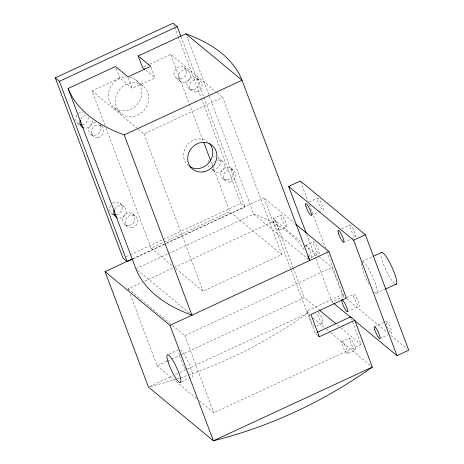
<?xml version="1.0" encoding="UTF-8"?>
<svg xmlns="http://www.w3.org/2000/svg" width="464" height="464" viewBox="0 0 464 464"><rect width="100%" height="100%" fill="white"/><g stroke="black" fill="none" stroke-linecap="round" stroke-linejoin="round"><path stroke-width="0.35" stroke-dasharray="2.32 1.74" d="M104.997 125.483L92.005 90.915L119.805 78.022L132.304 88.363L155.011 77.836L150.939 67.007M143.823 66.886L149.066 64.45M149.721 64.148L170.694 54.416L216.572 92.371M138.434 129.328L143.962 133.899L222.65 97.399L281.758 254.649L203.07 291.148L175.433 268.285M126.289 256.604L129.56 255.084M130.216 254.782L240.851 203.464L244.998 206.892L165.781 243.635M106.018 128.192L151.113 248.165L163.572 242.388M164.227 242.086L229.802 211.671L281.758 254.649M132.634 258.831L165.48 243.6M166.135 243.293L263.999 197.902L294.53 223.161M133.052 258.819L165.132 243.936M135.865 268.755L167.945 253.872M168.594 253.57L253.704 214.095A457.162 165.317 -20.6 0 1 304.865 250.815M273.383 218.556L281.213 214.925M309.14 201.968L317.62 198.035M128.656 290.139L128.151 288.782L141.949 282.385M144.577 281.167L173.495 267.751M174.151 267.45L275.349 220.51L302.012 242.568M278.632 230.556A6.595 1.247 65.1 0 0 275.947 221.699A6.595 1.247 65.1 0 0 273.447 221.409A6.595 1.247 65.1 0 0 278.632 230.556L286.462 226.925A6.595 1.247 65.1 0 0 283.777 218.068A6.595 1.247 65.1 0 0 281.277 217.778A6.595 1.247 65.1 0 0 286.462 226.925M311.129 215.482L318.304 212.158M318.959 211.851L322.874 210.035A6.595 1.247 65.1 0 0 320.183 201.179A6.595 1.247 65.1 0 0 317.683 200.889A6.595 1.247 65.1 0 0 322.874 210.035M305.857 245.421L313.687 241.785M341.608 228.833L350.094 224.901M311.106 257.421L318.936 253.791A6.595 1.247 65.1 0 0 316.245 244.934A6.595 1.247 65.1 0 0 313.745 244.644A6.595 1.247 65.1 0 0 318.936 253.791M343.598 242.347L350.778 239.018M351.428 238.716L355.343 236.901A6.595 1.247 65.1 0 0 352.657 228.044A6.595 1.247 65.1 0 0 350.158 227.754A6.595 1.247 65.1 0 0 355.343 236.901M172.585 325.542L184.805 335.652L332.004 267.38L342.241 294.611L345.349 297.18M362.297 261.394L372.604 256.615M169.076 354.038L178.211 349.804M130.181 294.193L157.128 365.876L166.982 361.305M167.643 360.998L170.926 359.472M171.581 359.171L180.125 355.209M180.786 354.902L304.326 297.598L318.768 309.546M317.77 335.431L315.178 333.285L306.82 311.042L342.241 294.611M149.756 386.46L172.747 375.799M175.375 374.581L179.313 372.754M179.968 372.447L307.388 313.351L310.167 315.642M315.816 258.703L332.056 301.907L343.801 296.461L346.022 298.3M346.631 297.633L353.806 294.304M181.325 382.046L190.46 377.806M376.182 293.381L384.795 289.379M316.773 325.914L322.648 323.193M347.31 311.756L359.055 306.304A6.595 1.247 65.1 0 0 356.369 297.447A6.595 1.247 65.1 0 0 353.87 297.157A6.595 1.247 65.1 0 0 359.055 306.304M315.178 333.285L316.494 332.676M342.038 341.69L349.868 338.053M374.535 326.615L386.28 321.169M199.34 400.797L213.782 412.745L360.98 344.474L351.358 318.878M347.292 353.69A6.595 1.247 65.1 0 0 344.601 344.833A6.595 1.247 65.1 0 0 342.101 344.543A6.595 1.247 65.1 0 0 347.292 353.69L355.122 350.059A6.595 1.247 65.1 0 0 352.431 341.202A6.595 1.247 65.1 0 0 349.931 340.912A6.595 1.247 65.1 0 0 355.122 350.059M379.784 338.616L391.529 333.169A6.595 1.247 65.1 0 0 388.838 324.313A6.595 1.247 65.1 0 0 386.344 324.023A6.595 1.247 65.1 0 0 391.529 333.169M217.123 92.829L222.65 97.399M184.254 67.57L188.396 70.998M197.101 78.201L199.868 80.487M176.245 78.039L180.392 81.473M189.092 88.67L191.858 90.961M145.771 70.192L155.011 77.836M135.998 80.139L142.912 85.857M222.273 161.13L218.132 157.702A6.595 6.02 -50.4 0 1 219.414 165.845A6.595 6.02 -50.4 0 1 211.503 168.931M230.979 168.333L233.746 170.619M305.347 245.323L318.675 256.348M319.232 256.812L332.004 267.38M211.677 169.459L214.269 171.605M222.975 178.802L225.736 181.093M308.693 259.591L253.704 214.095L186.963 36.54M346.573 298.758L387.649 332.74M390.984 335.495L407.079 348.812M114.266 107.776L121.179 113.489M92.005 90.915L137.883 128.87M332.056 301.907L333.164 302.83M99.946 124.694L101.599 126.063M337.096 324.713L340.431 327.468M340.988 327.926L360.98 344.474M306.82 311.042L310.445 314.041M312.939 317.939L325.711 328.5M326.262 328.964L330.148 332.178M330.704 332.636L371.78 366.618M77.981 123.615L79.013 124.474M90.828 134.253L93.595 136.538M119.863 203.278L124.01 206.706M132.716 213.91L135.482 216.195M111.859 213.747L112.891 214.606M124.706 224.379L127.472 226.67M151.113 248.165L172.115 265.541M137.53 270.129L189.741 313.328M128.151 288.782L170.363 323.71M157.128 365.876L196.562 398.501M300.66 181.691L308.021 201.272M309.291 204.647L325.531 247.851M326.795 251.227L343.801 296.461M306.681 234.395L315.561 258.025M275.349 220.51L292.888 267.171M293.144 267.844L304.326 297.598M263.999 197.902L307.388 313.351A457.162 417.362 -50.4 0 1 180.299 377.847M181.064 36.795L244.998 206.892M173.861 25.236L174.371 26.587M174.626 27.266L177.938 36.076M178.193 36.755L201.115 97.747M201.37 98.42L240.851 203.464M170.694 54.416L189.039 103.217M189.295 103.895L203.563 141.856M210.952 161.513L212.477 165.578M212.732 166.257L229.802 211.671M128.232 77.534L132.304 88.363M143.962 133.899L203.07 291.148M116.244 68.544L119.805 78.022M184.805 335.652L213.782 412.745M99.946 124.897A6.595 6.02 -50.4 0 1 96.651 134.914A6.595 6.02 -50.4 0 1 88.578 129.421A6.595 6.02 -50.4 0 1 96.953 122.856M188.802 165.99A15.382 14.042 -50.4 0 1 186.922 145.325A15.382 14.042 -50.4 0 1 207.489 141.561M92.359 120.669A6.595 6.02 -50.4 0 1 84.007 127.971M80.695 119.155A6.595 6.02 -50.4 0 1 87.191 115.466M114.573 209.287A6.595 6.02 -50.4 0 1 122.792 206.016A6.595 6.02 -50.4 0 1 125.761 213.91A6.595 6.02 -50.4 0 1 117.885 218.103M217.703 160.103A6.595 6.02 -50.4 0 1 224.431 164.685A6.595 6.02 -50.4 0 1 219.913 172.335A6.595 6.02 -50.4 0 1 212.402 169.093M212.106 165.851A6.595 6.02 -50.4 0 1 214.664 161.513M88.212 117.241A6.595 6.02 -50.4 0 1 82.551 124.642M78.874 124.166A6.595 6.02 -50.4 0 1 77.175 114.765M78.375 113.529A6.595 6.02 -50.4 0 1 83.044 112.039M112.711 203.325A6.595 6.02 -50.4 0 1 121.823 206.045A6.595 6.02 -50.4 0 1 116.429 214.774M113.239 214.507A6.595 6.02 -50.4 0 1 110.722 205.361M209.015 167.057A6.595 6.02 -50.4 0 1 208.255 165.66M207.959 162.417A6.595 6.02 -50.4 0 1 209.316 159.314M213.556 156.675A6.595 6.02 -50.4 0 1 215.192 156.594M129.624 77.268A17.58 16.049 -50.4 0 1 137.57 104.098A17.58 16.049 -50.4 0 1 109.661 101.691A17.58 16.049 -50.4 0 1 126.359 76.983M179.643 378.061A457.162 417.362 -50.4 0 1 177.666 378.705M176.343 379.129A457.162 417.362 -50.4 0 1 149.849 386.715M318.472 312.081A6.595 1.247 65.1 0 1 322.712 320.769A6.595 1.247 65.1 0 1 321.105 321.68A6.595 1.247 65.1 0 1 317.144 312.829M180.595 349.775A15.382 2.906 65.1 0 1 190.478 367.198A15.382 2.906 65.1 0 1 190.687 376.623M185.49 369.321A15.382 2.906 65.1 0 1 178.93 353.023M305.486 246.14A6.595 1.247 65.1 0 1 308.415 248.565A6.595 1.247 65.1 0 1 311.477 256.702A6.595 1.247 65.1 0 1 308.543 254.278M314.354 326.575A6.595 1.247 65.1 0 1 310.12 319.11A6.595 1.247 65.1 0 1 310.033 315.068M362.662 261.51A17.58 3.323 65.1 0 1 374.726 281.845A17.58 3.323 65.1 0 1 374.141 291.902M368.996 284.264A17.58 3.323 65.1 0 1 361.253 263.192M394.499 283.579A17.58 3.323 65.1 0 1 385.804 269.717A17.58 3.323 65.1 0 1 380.828 254.115M227.546 179.829A6.595 6.02 -50.4 0 0 232.087 169.447A6.595 6.02 -50.4 0 0 221.293 171.425A6.595 6.02 -50.4 0 0 227.546 179.829M193.668 89.697A6.595 6.02 -50.4 0 0 198.209 79.315A6.595 6.02 -50.4 0 0 187.415 81.293A6.595 6.02 -50.4 0 0 193.668 89.697M129.282 225.405A6.595 6.02 -50.4 0 0 133.823 215.029A6.595 6.02 -50.4 0 0 123.03 217.007A6.595 6.02 -50.4 0 0 129.282 225.405M98.165 137.564A6.595 6.02 -50.4 0 0 102.712 127.182A6.595 6.02 -50.4 0 0 91.913 129.16A6.595 6.02 -50.4 0 0 98.165 137.564M132.043 227.696A6.595 6.02 -50.4 0 0 136.59 217.314A6.595 6.02 -50.4 0 0 125.796 219.292A6.595 6.02 -50.4 0 0 132.043 227.696M196.429 91.988A6.595 6.02 -50.4 0 0 200.976 81.606A6.595 6.02 -50.4 0 0 190.182 83.584A6.595 6.02 -50.4 0 0 196.429 91.988M230.306 182.12A6.595 6.02 -50.4 0 0 234.854 171.738A6.595 6.02 -50.4 0 0 224.06 173.716A6.595 6.02 -50.4 0 0 230.306 182.12M184.962 82.499A6.595 6.02 -50.4 0 0 189.503 72.117A6.595 6.02 -50.4 0 0 178.71 74.095A6.595 6.02 -50.4 0 0 184.962 82.499M180.815 79.066A6.595 6.02 -50.4 0 0 185.362 68.684A6.595 6.02 -50.4 0 0 174.568 70.661A6.595 6.02 -50.4 0 0 180.815 79.066M133.313 116.412A17.58 16.049 -50.4 0 0 145.818 88.879A17.58 16.049 -50.4 0 0 116.998 93.728A17.58 16.049 -50.4 0 0 133.313 116.412"/><path stroke-width="0.7" d="M132.397 259.121L127.159 261.551L123.012 258.117L55.257 77.859L173.095 23.2L177.242 26.628L180.809 36.117M55.257 77.859L59.404 81.287L177.242 26.628M68.109 88.491A457.162 165.317 -20.6 0 0 124.207 134.902L191.963 315.166A457.162 165.317 -20.6 0 1 135.865 268.755L68.109 88.491L115.478 66.514L127.977 76.862L150.684 66.329L138.185 55.987L185.948 33.831L242.046 80.243L309.801 260.507A457.162 165.317 -20.6 0 0 307.87 256.18M124.207 134.902L242.046 80.243A457.162 165.317 -20.6 0 0 185.948 33.831M317.15 332.375L350.604 316.854L354.745 320.288L372.337 367.076A457.162 417.362 -50.4 0 1 213.388 440.8L148.445 387.069L105.05 271.626L131.979 259.132M306.17 233.044L288.66 186.464L300.405 181.018L365.348 234.743L408.743 350.192L396.998 355.639L354.815 320.734M105.05 271.626L169.992 325.357L328.941 251.633L346.388 298.039L310.967 314.47L319.325 336.713L354.745 320.288M288.66 186.464L353.609 240.19L365.348 234.743M373.253 256.314L381.872 252.312M385.451 289.078L396.54 283.933M372.337 367.076L213.388 440.8L169.992 325.357M144.681 69.287L142.512 67.489L138.185 55.987M295.638 224.077L328.941 251.633M333.72 303.288L350.929 317.521M319.325 310.01L335.988 323.791M318.287 335.855L319.325 336.713M190.855 314.244L191.963 315.166M353.609 240.19L396.998 355.639M203.818 142.529L210.697 160.834M59.404 81.287L127.159 261.551M209.299 143.214A15.382 14.042 -50.4 0 1 208.945 162.748A15.382 14.042 -50.4 0 1 189.811 166.68M83.503 127.809A6.595 6.02 -50.4 0 1 80.243 120.199M117.38 217.941A6.595 6.02 -50.4 0 1 114.324 209.803M82.006 124.723A6.595 6.02 -50.4 0 1 79.866 124.538M115.884 214.849A6.595 6.02 -50.4 0 1 113.744 214.67M342.061 299.75A6.595 1.247 65.1 0 1 347.101 308.438A6.595 1.247 65.1 0 1 345.268 309.482A6.595 1.247 65.1 0 1 341.777 299.912M381.083 252.683A17.58 3.323 65.1 0 1 391.825 266.893A17.58 3.323 65.1 0 1 395.757 284.299M203.615 171.813A15.382 14.042 -50.4 0 0 214.217 147.593A15.382 14.042 -50.4 0 0 189.034 152.209A15.382 14.042 -50.4 0 0 203.615 171.813M167.922 361.305A15.382 2.906 65.1 0 0 180.02 382.649A15.382 2.906 65.1 0 0 173.751 361.984A15.382 2.906 65.1 0 0 167.922 361.305M338.413 233.201A6.595 1.247 65.1 0 0 343.598 242.347A6.595 1.247 65.1 0 0 340.912 233.491A6.595 1.247 65.1 0 0 338.413 233.201M305.938 206.341A6.595 1.247 65.1 0 0 311.129 215.482A6.595 1.247 65.1 0 0 308.438 206.631A6.595 1.247 65.1 0 0 305.938 206.341M374.599 329.469A6.595 1.247 65.1 0 0 379.784 338.616A6.595 1.247 65.1 0 0 377.093 329.759A6.595 1.247 65.1 0 0 374.599 329.469"/></g></svg>
